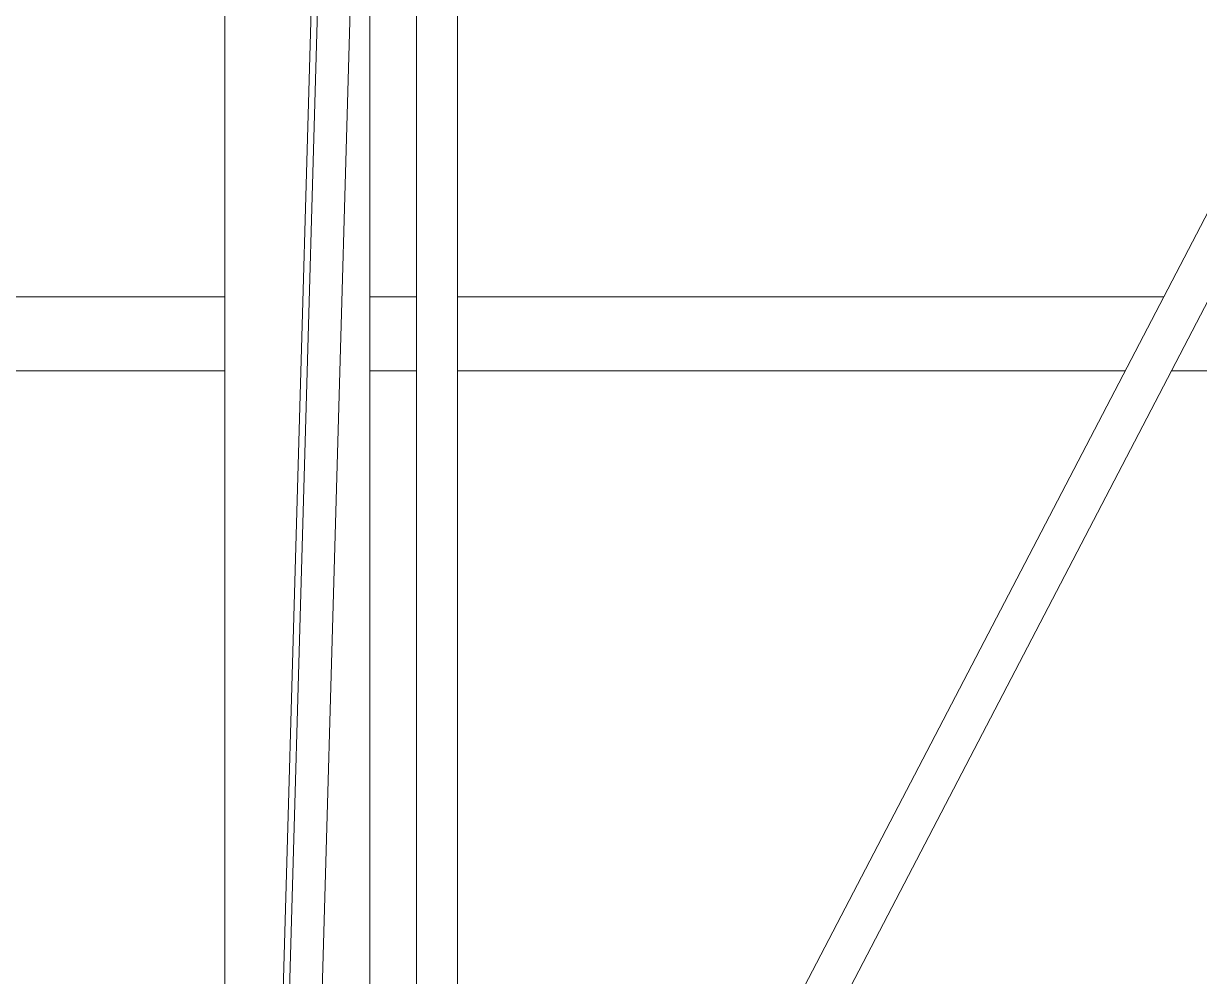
# Model space of a CAD drawing. Header units: inches. Extents: x 21386 to 98546, y -290 to 853.
# Drawn here: x 32738.1 to 32791.8, y 165.3 to 208.8 of the extents above; entities that cross this region are included whole.
import ezdxf

# ---------------------------------------------------------------- set-up
doc = ezdxf.new("R2010")
doc.units = ezdxf.units.IN
doc.header["$MEASUREMENT"] = 0
doc.layers.add('Q-SPCQ', color=91, linetype='Continuous', lineweight=13)
doc.layers.add('S-BEAM', color=12, linetype='Continuous', lineweight=13)

# ---------------------------------------------------------------- blocks, each defined once
blk = doc.blocks.new('Basketball_Backstop-Performance_Sports_Systems-3103-Ceiling_Hung - 27_-0_ to 27_-11 7_8_-706978-Building Section - North_South looking East _ Fitness Center')
at = {"layer": 'Q-SPCQ', "color": 8, "lineweight": 9}
for p, q in [((22268.803, 287.662), (22190.514, 137.375)), ((22191.6, 135.402), (22270.745, 287.332)), ((22182.463, 152.543), (22186.13, 280.918)), ((22184.32, 279.687), (22180.965, 162.238)), ((22184.601, 279.687), (22180.969, 152.543)), ((22188.99, 128), (22188.99, 226)), ((22178.365, 224.83), (22178.365, 162.875)), ((22184.99, 162.168), (22184.99, 224.125)), ((22187.115, 224), (22187.115, 130))]:
    blk.add_line(p, q, dxfattribs=at)
blk = doc.blocks.new('Girt_Z - 10_D-1223975-Building Section - North_South looking East _ Fitness Center')
at = {"layer": 'S-BEAM', "color": 8, "lineweight": 9}
for p, q in [((22133.117, 196.313), (22178.365, 196.313)), ((22184.99, 196.313), (22187.115, 196.313)), ((22188.981, 196.313), (22221.23, 196.313)), ((22135.473, 192.938), (22178.365, 192.938)), ((22184.99, 192.938), (22187.115, 192.938)), ((22188.98, 192.938), (22219.472, 192.938)), ((22221.559, 192.938), (22321.578, 192.938))]:
    blk.add_line(p, q, dxfattribs=at)

msp = doc.modelspace()

# ---------------------------------------------------------------- block references
at = {"layer": 'Q-SPCQ', "color": 8, "lineweight": 9}
msp.add_blockref('Basketball_Backstop-Performance_Sports_Systems-3103-Ceiling_Hung - 27_-0_ to 27_-11 7_8_-706978-Building Section - North_South looking East _ Fitness Center', (10568.95, 0), dxfattribs=at)
at = {"layer": 'S-BEAM', "color": 8, "lineweight": 9}
msp.add_blockref('Girt_Z - 10_D-1223975-Building Section - North_South looking East _ Fitness Center', (10568.95, 0), dxfattribs=at)

doc.saveas('drawing.dxf')
